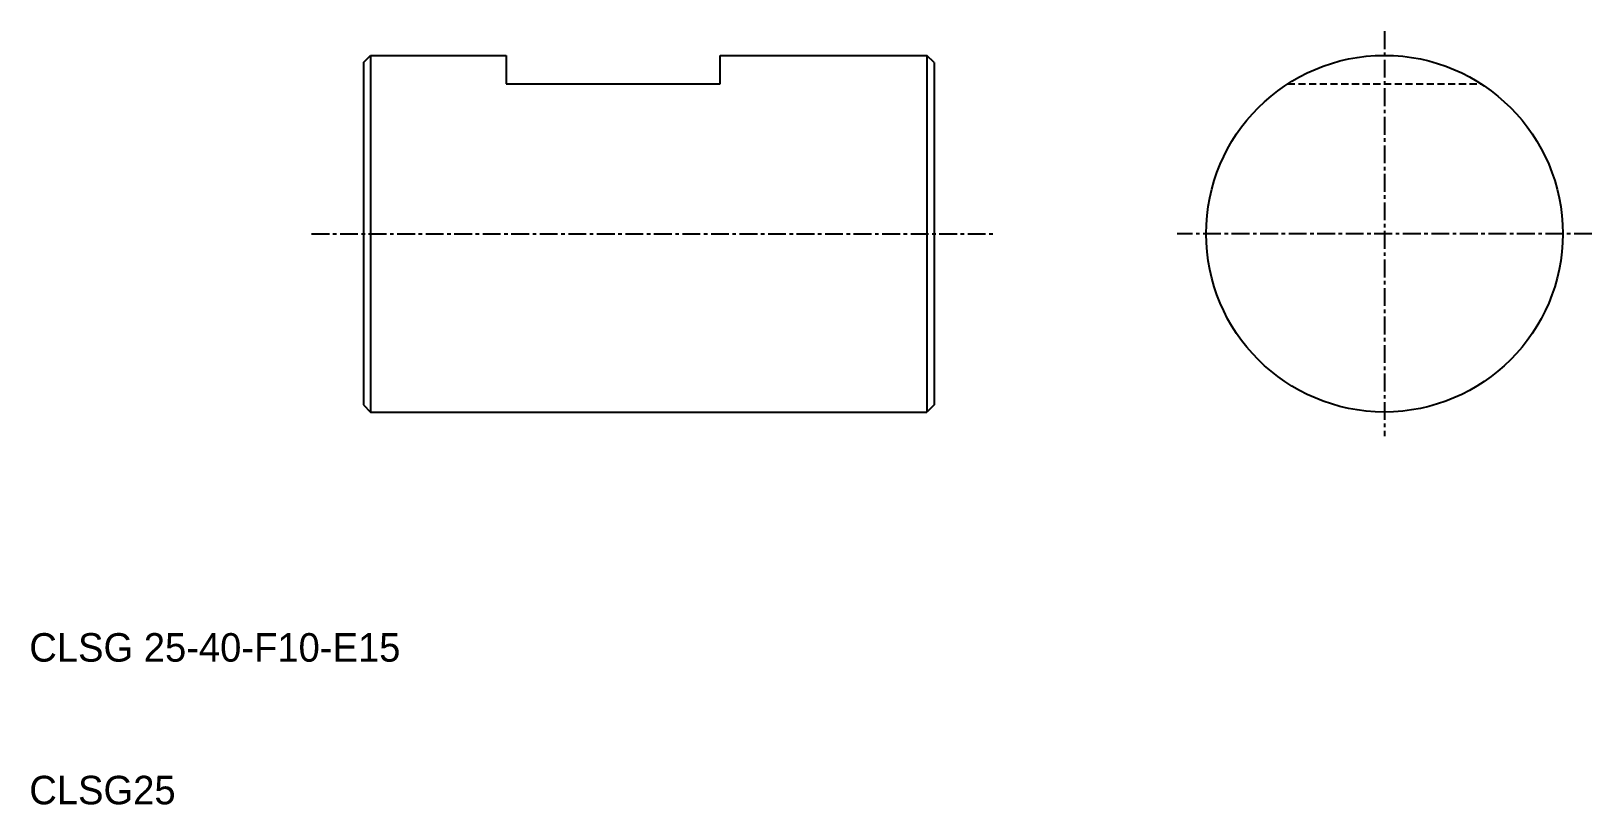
# Model space of a CAD drawing. Extents: x 65 to 174, y -15 to 39.
import ezdxf

# ---------------------------------------------------------------- set-up
doc = ezdxf.new("R2010")
doc.units = 0
doc.linetypes.add('CENTER', pattern=[2, 1.25, -0.25, 0.25, -0.25])
doc.linetypes.add('DASHED', pattern=[0.75, 0.5, -0.25])
doc.layers.get('0').update_dxf_attribs({"linetype": 'CONTINUOUS'})
doc.layers.add('CENTER', color=1, linetype='CENTER')

msp = doc.modelspace()

# ---------------------------------------------------------------- linework, layer by layer
for p, q in [((88.39, 37.05), (88.89, 37.55)), ((88.89, 37.55), (88.89, 12.55)), ((88.89, 37.55), (98.39, 37.55)), ((98.39, 37.55), (98.39, 35.55)), ((113.39, 37.55), (127.89, 37.55)), ((113.39, 35.55), (113.39, 37.55)), ((127.89, 37.55), (127.89, 12.55)), ((128.39, 37.05), (127.89, 37.55)), ((88.39, 37.05), (88.39, 13.05)), ((128.39, 37.05), (128.39, 13.05)), ((98.39, 35.55), (113.39, 35.55)), ((88.39, 13.05), (88.89, 12.55)), ((88.89, 12.55), (127.89, 12.55)), ((128.39, 13.05), (127.89, 12.55))]:
    msp.add_line(p, q)
at = {"color": 3, "linetype": 'DASHED'}
msp.add_line((153.18, 35.55), (166.74, 35.55), dxfattribs=at)
msp.add_circle((159.96, 25.05), 12.5)
at = {"layer": 'CENTER', "color": 1, "linetype": 'CENTER'}
for p, q in [((159.96, 39.24), (159.96, 10.85)), ((84.75, 25.05), (132.63, 25.05)), ((174.5, 25.05), (145.42, 25.05))]:
    msp.add_line(p, q, dxfattribs=at)

# ---------------------------------------------------------------- texts
for s, p in [('CLSG 25-40-F10-E15', (64.96, -4.95)), ('CLSG25', (64.96, -14.95))]:
    msp.add_text(s, height=2).set_placement(p)

doc.saveas('drawing.dxf')
